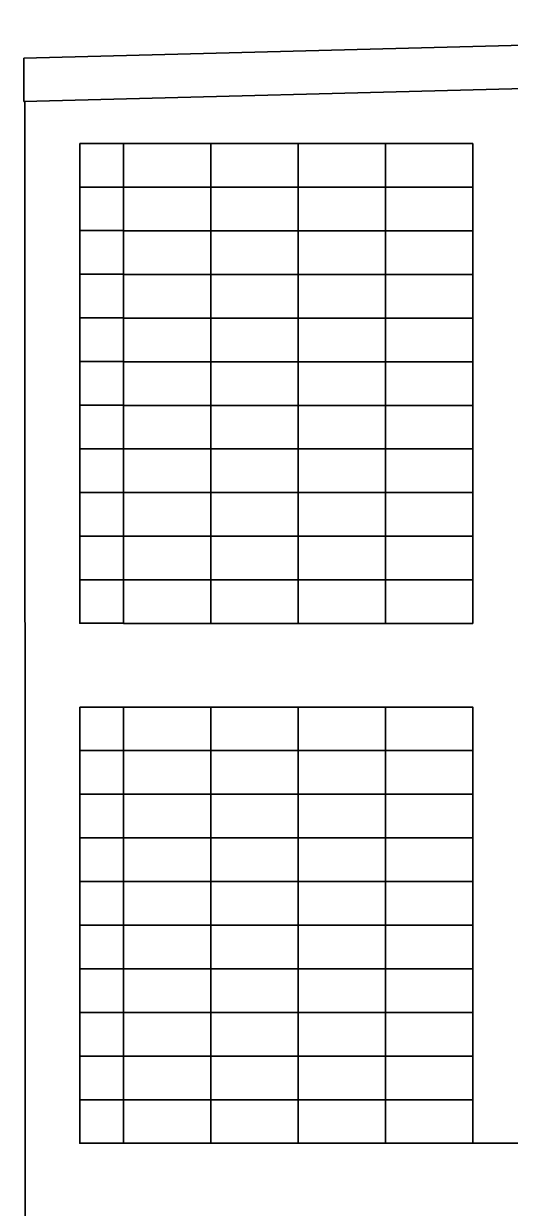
# Model space of a CAD drawing. Header units: inches. Extents: x 278 to 13058, y 15 to 10330.
# Drawn here: x 5704 to 5927, y 8341 to 8884 of the extents above; entities that cross this region are included whole.
import ezdxf

# ---------------------------------------------------------------- set-up
doc = ezdxf.new("R2010")
doc.units = ezdxf.units.IN
doc.header["$MEASUREMENT"] = 0
doc.layers.add('A-ELEV-MBE1', color=7, linetype='Continuous', lineweight=35)
doc.layers.add('A-SECT-MCUT', color=7, linetype='Continuous', lineweight=35)

msp = doc.modelspace()

# ---------------------------------------------------------------- linework, layer by layer
at = {"layer": 'A-ELEV-MBE1'}
for p, q in [((5704.397, 8848.333), (5704.397, 8868.193)), ((5704.397, 8848.333), (5704.397, 8868.193)), ((6310.005, 8864.071), (5704.397, 8848.333)), ((6310.005, 8864.071), (5704.397, 8848.333)), ((5705.099, 8370.717), (5705.099, 8115.783)), ((5705.099, 8370.717), (5705.099, 8115.783))]:
    msp.add_line(p, q, dxfattribs=at)
for points in [[(5704.397, 8868.193), (6309.631, 8883.953), (6310.305, 8864.071), (6310.305, 8864.071), (6310.305, 8864.071), (6310.305, 8864.071), (6310.305, 8864.071)], [(5704.397, 8868.193), (6309.631, 8883.953), (6310.305, 8864.071), (6310.305, 8864.071), (6310.305, 8864.071), (6310.305, 8864.071), (6310.305, 8864.071)], [(5705.099, 8370.717), (5705.099, 8370.717), (5704.844, 8848.345), (5704.844, 8848.345)], [(5705.099, 8370.717), (5705.099, 8370.717), (5704.844, 8848.345), (5704.844, 8848.345)]]:
    msp.add_lwpolyline(points, dxfattribs=at)
for points in [[(5730.099, 8829.085), (5750.099, 8829.085), (5750.099, 8809.085), (5730.099, 8809.085)], [(5730.099, 8829.085), (5750.099, 8829.085), (5750.099, 8809.085), (5730.099, 8809.085)], [(5750.099, 8829.005), (5790.099, 8829.005), (5790.099, 8809.005), (5750.099, 8809.005)], [(5750.099, 8829.005), (5790.099, 8829.005), (5790.099, 8809.005), (5750.099, 8809.005)], [(5790.099, 8829.005), (5830.099, 8829.005), (5830.099, 8809.005), (5790.099, 8809.005)], [(5790.099, 8829.005), (5830.099, 8829.005), (5830.099, 8809.005), (5790.099, 8809.005)], [(5830.099, 8829.005), (5870.099, 8829.005), (5870.099, 8809.005), (5830.099, 8809.005)], [(5830.099, 8829.005), (5870.099, 8829.005), (5870.099, 8809.005), (5830.099, 8809.005)], [(5870.099, 8829.005), (5910.099, 8829.005), (5910.099, 8809.005), (5870.099, 8809.005)], [(5870.099, 8829.005), (5910.099, 8829.005), (5910.099, 8809.005), (5870.099, 8809.005)], [(5730.099, 8809.085), (5750.099, 8809.085), (5750.099, 8789.085), (5730.099, 8789.085)], [(5730.099, 8809.085), (5750.099, 8809.085), (5750.099, 8789.085), (5730.099, 8789.085)], [(5750.099, 8809.005), (5790.099, 8809.005), (5790.099, 8789.005), (5750.099, 8789.005)], [(5750.099, 8809.005), (5790.099, 8809.005), (5790.099, 8789.005), (5750.099, 8789.005)], [(5790.099, 8809.005), (5830.099, 8809.005), (5830.099, 8789.005), (5790.099, 8789.005)], [(5790.099, 8809.005), (5830.099, 8809.005), (5830.099, 8789.005), (5790.099, 8789.005)], [(5830.099, 8809.005), (5870.099, 8809.005), (5870.099, 8789.005), (5830.099, 8789.005)], [(5830.099, 8809.005), (5870.099, 8809.005), (5870.099, 8789.005), (5830.099, 8789.005)], [(5870.099, 8809.005), (5910.099, 8809.005), (5910.099, 8789.005), (5870.099, 8789.005)], [(5870.099, 8809.005), (5910.099, 8809.005), (5910.099, 8789.005), (5870.099, 8789.005)], [(5730.099, 8789.085), (5750.099, 8789.085), (5750.099, 8769.085), (5730.099, 8769.085)], [(5730.099, 8789.085), (5750.099, 8789.085), (5750.099, 8769.085), (5730.099, 8769.085)], [(5750.099, 8789.005), (5790.099, 8789.005), (5790.099, 8769.005), (5750.099, 8769.005)], [(5750.099, 8789.005), (5790.099, 8789.005), (5790.099, 8769.005), (5750.099, 8769.005)], [(5790.099, 8789.005), (5830.099, 8789.005), (5830.099, 8769.005), (5790.099, 8769.005)], [(5790.099, 8789.005), (5830.099, 8789.005), (5830.099, 8769.005), (5790.099, 8769.005)], [(5830.099, 8789.005), (5870.099, 8789.005), (5870.099, 8769.005), (5830.099, 8769.005)], [(5830.099, 8789.005), (5870.099, 8789.005), (5870.099, 8769.005), (5830.099, 8769.005)], [(5870.099, 8789.005), (5910.099, 8789.005), (5910.099, 8769.005), (5870.099, 8769.005)], [(5870.099, 8789.005), (5910.099, 8789.005), (5910.099, 8769.005), (5870.099, 8769.005)], [(5730.099, 8769.085), (5750.099, 8769.085), (5750.099, 8749.085), (5730.099, 8749.085)], [(5730.099, 8769.085), (5750.099, 8769.085), (5750.099, 8749.085), (5730.099, 8749.085)], [(5750.099, 8769.005), (5790.099, 8769.005), (5790.099, 8749.005), (5750.099, 8749.005)], [(5750.099, 8769.005), (5790.099, 8769.005), (5790.099, 8749.005), (5750.099, 8749.005)], [(5790.099, 8769.005), (5830.099, 8769.005), (5830.099, 8749.005), (5790.099, 8749.005)], [(5790.099, 8769.005), (5830.099, 8769.005), (5830.099, 8749.005), (5790.099, 8749.005)], [(5830.099, 8769.005), (5870.099, 8769.005), (5870.099, 8749.005), (5830.099, 8749.005)], [(5830.099, 8769.005), (5870.099, 8769.005), (5870.099, 8749.005), (5830.099, 8749.005)], [(5870.099, 8769.005), (5910.099, 8769.005), (5910.099, 8749.005), (5870.099, 8749.005)], [(5870.099, 8769.005), (5910.099, 8769.005), (5910.099, 8749.005), (5870.099, 8749.005)], [(5730.099, 8749.085), (5750.099, 8749.085), (5750.099, 8729.085), (5730.099, 8729.085)], [(5730.099, 8749.085), (5750.099, 8749.085), (5750.099, 8729.085), (5730.099, 8729.085)], [(5750.099, 8749.005), (5790.099, 8749.005), (5790.099, 8729.005), (5750.099, 8729.005)], [(5750.099, 8749.005), (5790.099, 8749.005), (5790.099, 8729.005), (5750.099, 8729.005)], [(5790.099, 8749.005), (5830.099, 8749.005), (5830.099, 8729.005), (5790.099, 8729.005)], [(5790.099, 8749.005), (5830.099, 8749.005), (5830.099, 8729.005), (5790.099, 8729.005)], [(5830.099, 8749.005), (5870.099, 8749.005), (5870.099, 8729.005), (5830.099, 8729.005)], [(5830.099, 8749.005), (5870.099, 8749.005), (5870.099, 8729.005), (5830.099, 8729.005)], [(5870.099, 8749.005), (5910.099, 8749.005), (5910.099, 8729.005), (5870.099, 8729.005)], [(5870.099, 8749.005), (5910.099, 8749.005), (5910.099, 8729.005), (5870.099, 8729.005)], [(5730.099, 8729.085), (5750.099, 8729.085), (5750.099, 8709.085), (5730.099, 8709.085)], [(5730.099, 8729.085), (5750.099, 8729.085), (5750.099, 8709.085), (5730.099, 8709.085)], [(5750.099, 8729.005), (5790.099, 8729.005), (5790.099, 8709.005), (5750.099, 8709.005)], [(5750.099, 8729.005), (5790.099, 8729.005), (5790.099, 8709.005), (5750.099, 8709.005)], [(5790.099, 8729.005), (5830.099, 8729.005), (5830.099, 8709.005), (5790.099, 8709.005)], [(5790.099, 8729.005), (5830.099, 8729.005), (5830.099, 8709.005), (5790.099, 8709.005)], [(5830.099, 8729.005), (5870.099, 8729.005), (5870.099, 8709.005), (5830.099, 8709.005)], [(5830.099, 8729.005), (5870.099, 8729.005), (5870.099, 8709.005), (5830.099, 8709.005)], [(5870.099, 8729.005), (5910.099, 8729.005), (5910.099, 8709.005), (5870.099, 8709.005)], [(5870.099, 8729.005), (5910.099, 8729.005), (5910.099, 8709.005), (5870.099, 8709.005)], [(5730.099, 8709.085), (5750.099, 8709.085), (5750.099, 8689.085), (5730.099, 8689.085)], [(5730.099, 8709.085), (5750.099, 8709.085), (5750.099, 8689.085), (5730.099, 8689.085)], [(5750.099, 8709.005), (5790.099, 8709.005), (5790.099, 8689.005), (5750.099, 8689.005)], [(5750.099, 8709.005), (5790.099, 8709.005), (5790.099, 8689.005), (5750.099, 8689.005)], [(5790.099, 8709.005), (5830.099, 8709.005), (5830.099, 8689.005), (5790.099, 8689.005)], [(5790.099, 8709.005), (5830.099, 8709.005), (5830.099, 8689.005), (5790.099, 8689.005)], [(5830.099, 8709.005), (5870.099, 8709.005), (5870.099, 8689.005), (5830.099, 8689.005)], [(5830.099, 8709.005), (5870.099, 8709.005), (5870.099, 8689.005), (5830.099, 8689.005)], [(5870.099, 8709.005), (5910.099, 8709.005), (5910.099, 8689.005), (5870.099, 8689.005)], [(5870.099, 8709.005), (5910.099, 8709.005), (5910.099, 8689.005), (5870.099, 8689.005)], [(5730.099, 8689.085), (5750.099, 8689.085), (5750.099, 8669.085), (5730.099, 8669.085)], [(5730.099, 8689.085), (5750.099, 8689.085), (5750.099, 8669.085), (5730.099, 8669.085)], [(5750.099, 8689.005), (5790.099, 8689.005), (5790.099, 8669.005), (5750.099, 8669.005)], [(5750.099, 8689.005), (5790.099, 8689.005), (5790.099, 8669.005), (5750.099, 8669.005)], [(5790.099, 8689.005), (5830.099, 8689.005), (5830.099, 8669.005), (5790.099, 8669.005)], [(5790.099, 8689.005), (5830.099, 8689.005), (5830.099, 8669.005), (5790.099, 8669.005)], [(5830.099, 8689.005), (5870.099, 8689.005), (5870.099, 8669.005), (5830.099, 8669.005)], [(5830.099, 8689.005), (5870.099, 8689.005), (5870.099, 8669.005), (5830.099, 8669.005)], [(5870.099, 8689.005), (5910.099, 8689.005), (5910.099, 8669.005), (5870.099, 8669.005)], [(5870.099, 8689.005), (5910.099, 8689.005), (5910.099, 8669.005), (5870.099, 8669.005)], [(5730.099, 8669.085), (5750.099, 8669.085), (5750.099, 8649.085), (5730.099, 8649.085)], [(5730.099, 8669.085), (5750.099, 8669.085), (5750.099, 8649.085), (5730.099, 8649.085)], [(5750.099, 8669.005), (5790.099, 8669.005), (5790.099, 8649.005), (5750.099, 8649.005)], [(5750.099, 8669.005), (5790.099, 8669.005), (5790.099, 8649.005), (5750.099, 8649.005)], [(5790.099, 8669.005), (5830.099, 8669.005), (5830.099, 8649.005), (5790.099, 8649.005)], [(5790.099, 8669.005), (5830.099, 8669.005), (5830.099, 8649.005), (5790.099, 8649.005)], [(5830.099, 8669.005), (5870.099, 8669.005), (5870.099, 8649.005), (5830.099, 8649.005)], [(5830.099, 8669.005), (5870.099, 8669.005), (5870.099, 8649.005), (5830.099, 8649.005)], [(5870.099, 8669.005), (5910.099, 8669.005), (5910.099, 8649.005), (5870.099, 8649.005)], [(5870.099, 8669.005), (5910.099, 8669.005), (5910.099, 8649.005), (5870.099, 8649.005)], [(5730.099, 8649.085), (5750.099, 8649.085), (5750.099, 8629.085), (5730.099, 8629.085)], [(5730.099, 8649.085), (5750.099, 8649.085), (5750.099, 8629.085), (5730.099, 8629.085)], [(5750.099, 8649.005), (5790.099, 8649.005), (5790.099, 8629.005), (5750.099, 8629.005)], [(5750.099, 8649.005), (5790.099, 8649.005), (5790.099, 8629.005), (5750.099, 8629.005)], [(5790.099, 8649.005), (5830.099, 8649.005), (5830.099, 8629.005), (5790.099, 8629.005)], [(5790.099, 8649.005), (5830.099, 8649.005), (5830.099, 8629.005), (5790.099, 8629.005)], [(5830.099, 8649.005), (5870.099, 8649.005), (5870.099, 8629.005), (5830.099, 8629.005)], [(5830.099, 8649.005), (5870.099, 8649.005), (5870.099, 8629.005), (5830.099, 8629.005)], [(5870.099, 8649.005), (5910.099, 8649.005), (5910.099, 8629.005), (5870.099, 8629.005)], [(5870.099, 8649.005), (5910.099, 8649.005), (5910.099, 8629.005), (5870.099, 8629.005)], [(5730.099, 8629.085), (5750.099, 8629.085), (5750.099, 8609.085), (5730.099, 8609.085)], [(5730.099, 8629.085), (5750.099, 8629.085), (5750.099, 8609.085), (5730.099, 8609.085)], [(5750.099, 8629.005), (5790.099, 8629.005), (5790.099, 8609.005), (5750.099, 8609.005)], [(5750.099, 8629.005), (5790.099, 8629.005), (5790.099, 8609.005), (5750.099, 8609.005)], [(5790.099, 8629.005), (5830.099, 8629.005), (5830.099, 8609.005), (5790.099, 8609.005)], [(5790.099, 8629.005), (5830.099, 8629.005), (5830.099, 8609.005), (5790.099, 8609.005)], [(5830.099, 8629.005), (5870.099, 8629.005), (5870.099, 8609.005), (5830.099, 8609.005)], [(5830.099, 8629.005), (5870.099, 8629.005), (5870.099, 8609.005), (5830.099, 8609.005)], [(5870.099, 8629.005), (5910.099, 8629.005), (5910.099, 8609.005), (5870.099, 8609.005)], [(5870.099, 8629.005), (5910.099, 8629.005), (5910.099, 8609.005), (5870.099, 8609.005)], [(5730.099, 8570.717), (5750.099, 8570.717), (5750.099, 8550.717), (5730.099, 8550.717)], [(5730.099, 8570.717), (5750.099, 8570.717), (5750.099, 8550.717), (5730.099, 8550.717)], [(5750.099, 8570.717), (5790.099, 8570.717), (5790.099, 8550.717), (5750.099, 8550.717)], [(5750.099, 8570.717), (5790.099, 8570.717), (5790.099, 8550.717), (5750.099, 8550.717)], [(5790.099, 8570.717), (5830.099, 8570.717), (5830.099, 8550.717), (5790.099, 8550.717)], [(5790.099, 8570.717), (5830.099, 8570.717), (5830.099, 8550.717), (5790.099, 8550.717)], [(5830.099, 8570.717), (5870.099, 8570.717), (5870.099, 8550.717), (5830.099, 8550.717)], [(5830.099, 8570.717), (5870.099, 8570.717), (5870.099, 8550.717), (5830.099, 8550.717)], [(5870.099, 8570.717), (5910.099, 8570.717), (5910.099, 8550.717), (5870.099, 8550.717)], [(5870.099, 8570.717), (5910.099, 8570.717), (5910.099, 8550.717), (5870.099, 8550.717)], [(5730.099, 8550.717), (5750.099, 8550.717), (5750.099, 8530.717), (5730.099, 8530.717)], [(5730.099, 8550.717), (5750.099, 8550.717), (5750.099, 8530.717), (5730.099, 8530.717)], [(5750.099, 8550.717), (5790.099, 8550.717), (5790.099, 8530.717), (5750.099, 8530.717)], [(5750.099, 8550.717), (5790.099, 8550.717), (5790.099, 8530.717), (5750.099, 8530.717)], [(5790.099, 8550.717), (5830.099, 8550.717), (5830.099, 8530.717), (5790.099, 8530.717)], [(5790.099, 8550.717), (5830.099, 8550.717), (5830.099, 8530.717), (5790.099, 8530.717)], [(5830.099, 8550.717), (5870.099, 8550.717), (5870.099, 8530.717), (5830.099, 8530.717)], [(5830.099, 8550.717), (5870.099, 8550.717), (5870.099, 8530.717), (5830.099, 8530.717)], [(5870.099, 8550.717), (5910.099, 8550.717), (5910.099, 8530.717), (5870.099, 8530.717)], [(5870.099, 8550.717), (5910.099, 8550.717), (5910.099, 8530.717), (5870.099, 8530.717)], [(5730.099, 8530.717), (5750.099, 8530.717), (5750.099, 8510.717), (5730.099, 8510.717)], [(5730.099, 8530.717), (5750.099, 8530.717), (5750.099, 8510.717), (5730.099, 8510.717)], [(5750.099, 8530.717), (5790.099, 8530.717), (5790.099, 8510.717), (5750.099, 8510.717)], [(5750.099, 8530.717), (5790.099, 8530.717), (5790.099, 8510.717), (5750.099, 8510.717)], [(5790.099, 8530.717), (5830.099, 8530.717), (5830.099, 8510.717), (5790.099, 8510.717)], [(5790.099, 8530.717), (5830.099, 8530.717), (5830.099, 8510.717), (5790.099, 8510.717)], [(5830.099, 8530.717), (5870.099, 8530.717), (5870.099, 8510.717), (5830.099, 8510.717)], [(5830.099, 8530.717), (5870.099, 8530.717), (5870.099, 8510.717), (5830.099, 8510.717)], [(5870.099, 8530.717), (5910.099, 8530.717), (5910.099, 8510.717), (5870.099, 8510.717)], [(5870.099, 8530.717), (5910.099, 8530.717), (5910.099, 8510.717), (5870.099, 8510.717)], [(5730.099, 8510.717), (5750.099, 8510.717), (5750.099, 8490.717), (5730.099, 8490.717)], [(5730.099, 8510.717), (5750.099, 8510.717), (5750.099, 8490.717), (5730.099, 8490.717)], [(5750.099, 8510.717), (5790.099, 8510.717), (5790.099, 8490.717), (5750.099, 8490.717)], [(5750.099, 8510.717), (5790.099, 8510.717), (5790.099, 8490.717), (5750.099, 8490.717)], [(5790.099, 8510.717), (5830.099, 8510.717), (5830.099, 8490.717), (5790.099, 8490.717)], [(5790.099, 8510.717), (5830.099, 8510.717), (5830.099, 8490.717), (5790.099, 8490.717)], [(5830.099, 8510.717), (5870.099, 8510.717), (5870.099, 8490.717), (5830.099, 8490.717)], [(5830.099, 8510.717), (5870.099, 8510.717), (5870.099, 8490.717), (5830.099, 8490.717)], [(5870.099, 8510.717), (5910.099, 8510.717), (5910.099, 8490.717), (5870.099, 8490.717)], [(5870.099, 8510.717), (5910.099, 8510.717), (5910.099, 8490.717), (5870.099, 8490.717)], [(5730.099, 8490.717), (5750.099, 8490.717), (5750.099, 8470.717), (5730.099, 8470.717)], [(5730.099, 8490.717), (5750.099, 8490.717), (5750.099, 8470.717), (5730.099, 8470.717)], [(5750.099, 8490.717), (5790.099, 8490.717), (5790.099, 8470.717), (5750.099, 8470.717)], [(5750.099, 8490.717), (5790.099, 8490.717), (5790.099, 8470.717), (5750.099, 8470.717)], [(5790.099, 8490.717), (5830.099, 8490.717), (5830.099, 8470.717), (5790.099, 8470.717)], [(5790.099, 8490.717), (5830.099, 8490.717), (5830.099, 8470.717), (5790.099, 8470.717)], [(5830.099, 8490.717), (5870.099, 8490.717), (5870.099, 8470.717), (5830.099, 8470.717)], [(5830.099, 8490.717), (5870.099, 8490.717), (5870.099, 8470.717), (5830.099, 8470.717)], [(5870.099, 8490.717), (5910.099, 8490.717), (5910.099, 8470.717), (5870.099, 8470.717)], [(5870.099, 8490.717), (5910.099, 8490.717), (5910.099, 8470.717), (5870.099, 8470.717)], [(5730.099, 8470.717), (5750.099, 8470.717), (5750.099, 8450.717), (5730.099, 8450.717)], [(5730.099, 8470.717), (5750.099, 8470.717), (5750.099, 8450.717), (5730.099, 8450.717)], [(5750.099, 8470.717), (5790.099, 8470.717), (5790.099, 8450.717), (5750.099, 8450.717)], [(5750.099, 8470.717), (5790.099, 8470.717), (5790.099, 8450.717), (5750.099, 8450.717)], [(5790.099, 8470.717), (5830.099, 8470.717), (5830.099, 8450.717), (5790.099, 8450.717)], [(5790.099, 8470.717), (5830.099, 8470.717), (5830.099, 8450.717), (5790.099, 8450.717)], [(5830.099, 8470.717), (5870.099, 8470.717), (5870.099, 8450.717), (5830.099, 8450.717)], [(5830.099, 8470.717), (5870.099, 8470.717), (5870.099, 8450.717), (5830.099, 8450.717)], [(5870.099, 8470.717), (5910.099, 8470.717), (5910.099, 8450.717), (5870.099, 8450.717)], [(5870.099, 8470.717), (5910.099, 8470.717), (5910.099, 8450.717), (5870.099, 8450.717)], [(5730.099, 8450.717), (5750.099, 8450.717), (5750.099, 8430.717), (5730.099, 8430.717)], [(5730.099, 8450.717), (5750.099, 8450.717), (5750.099, 8430.717), (5730.099, 8430.717)], [(5750.099, 8450.717), (5790.099, 8450.717), (5790.099, 8430.717), (5750.099, 8430.717)], [(5750.099, 8450.717), (5790.099, 8450.717), (5790.099, 8430.717), (5750.099, 8430.717)], [(5790.099, 8450.717), (5830.099, 8450.717), (5830.099, 8430.717), (5790.099, 8430.717)], [(5790.099, 8450.717), (5830.099, 8450.717), (5830.099, 8430.717), (5790.099, 8430.717)], [(5830.099, 8450.717), (5870.099, 8450.717), (5870.099, 8430.717), (5830.099, 8430.717)], [(5830.099, 8450.717), (5870.099, 8450.717), (5870.099, 8430.717), (5830.099, 8430.717)], [(5870.099, 8450.717), (5910.099, 8450.717), (5910.099, 8430.717), (5870.099, 8430.717)], [(5870.099, 8450.717), (5910.099, 8450.717), (5910.099, 8430.717), (5870.099, 8430.717)], [(5730.099, 8430.717), (5750.099, 8430.717), (5750.099, 8410.717), (5730.099, 8410.717)], [(5730.099, 8430.717), (5750.099, 8430.717), (5750.099, 8410.717), (5730.099, 8410.717)], [(5750.099, 8430.717), (5790.099, 8430.717), (5790.099, 8410.717), (5750.099, 8410.717)], [(5750.099, 8430.717), (5790.099, 8430.717), (5790.099, 8410.717), (5750.099, 8410.717)], [(5790.099, 8430.717), (5830.099, 8430.717), (5830.099, 8410.717), (5790.099, 8410.717)], [(5790.099, 8430.717), (5830.099, 8430.717), (5830.099, 8410.717), (5790.099, 8410.717)], [(5830.099, 8430.717), (5870.099, 8430.717), (5870.099, 8410.717), (5830.099, 8410.717)], [(5830.099, 8430.717), (5870.099, 8430.717), (5870.099, 8410.717), (5830.099, 8410.717)], [(5870.099, 8430.717), (5910.099, 8430.717), (5910.099, 8410.717), (5870.099, 8410.717)], [(5870.099, 8430.717), (5910.099, 8430.717), (5910.099, 8410.717), (5870.099, 8410.717)], [(5730.099, 8410.717), (5750.099, 8410.717), (5750.099, 8390.717), (5730.099, 8390.717)], [(5730.099, 8410.717), (5750.099, 8410.717), (5750.099, 8390.717), (5730.099, 8390.717)], [(5750.099, 8410.717), (5790.099, 8410.717), (5790.099, 8390.717), (5750.099, 8390.717)], [(5750.099, 8410.717), (5790.099, 8410.717), (5790.099, 8390.717), (5750.099, 8390.717)], [(5790.099, 8410.717), (5830.099, 8410.717), (5830.099, 8390.717), (5790.099, 8390.717)], [(5790.099, 8410.717), (5830.099, 8410.717), (5830.099, 8390.717), (5790.099, 8390.717)], [(5830.099, 8410.717), (5870.099, 8410.717), (5870.099, 8390.717), (5830.099, 8390.717)], [(5830.099, 8410.717), (5870.099, 8410.717), (5870.099, 8390.717), (5830.099, 8390.717)], [(5870.099, 8410.717), (5910.099, 8410.717), (5910.099, 8390.717), (5870.099, 8390.717)], [(5870.099, 8410.717), (5910.099, 8410.717), (5910.099, 8390.717), (5870.099, 8390.717)], [(5730.099, 8390.717), (5750.099, 8390.717), (5750.099, 8370.717), (5730.099, 8370.717)], [(5730.099, 8390.717), (5750.099, 8390.717), (5750.099, 8370.717), (5730.099, 8370.717)], [(5750.099, 8390.717), (5790.099, 8390.717), (5790.099, 8370.717), (5750.099, 8370.717)], [(5750.099, 8390.717), (5790.099, 8390.717), (5790.099, 8370.717), (5750.099, 8370.717)], [(5790.099, 8390.717), (5830.099, 8390.717), (5830.099, 8370.717), (5790.099, 8370.717)], [(5790.099, 8390.717), (5830.099, 8390.717), (5830.099, 8370.717), (5790.099, 8370.717)], [(5830.099, 8390.717), (5870.099, 8390.717), (5870.099, 8370.717), (5830.099, 8370.717)], [(5830.099, 8390.717), (5870.099, 8390.717), (5870.099, 8370.717), (5830.099, 8370.717)], [(5870.099, 8390.717), (5910.099, 8390.717), (5910.099, 8370.717), (5870.099, 8370.717)], [(5870.099, 8390.717), (5910.099, 8390.717), (5910.099, 8370.717), (5870.099, 8370.717)]]:
    msp.add_lwpolyline(points, close=True, dxfattribs=at)
at = {"layer": 'A-SECT-MCUT'}
msp.add_lwpolyline([(5730.099, 8370.717), (6275.648, 8370.717)], dxfattribs=at)
msp.add_lwpolyline([(5730.099, 8370.717), (6275.648, 8370.717)], dxfattribs=at)

doc.saveas('drawing.dxf')
